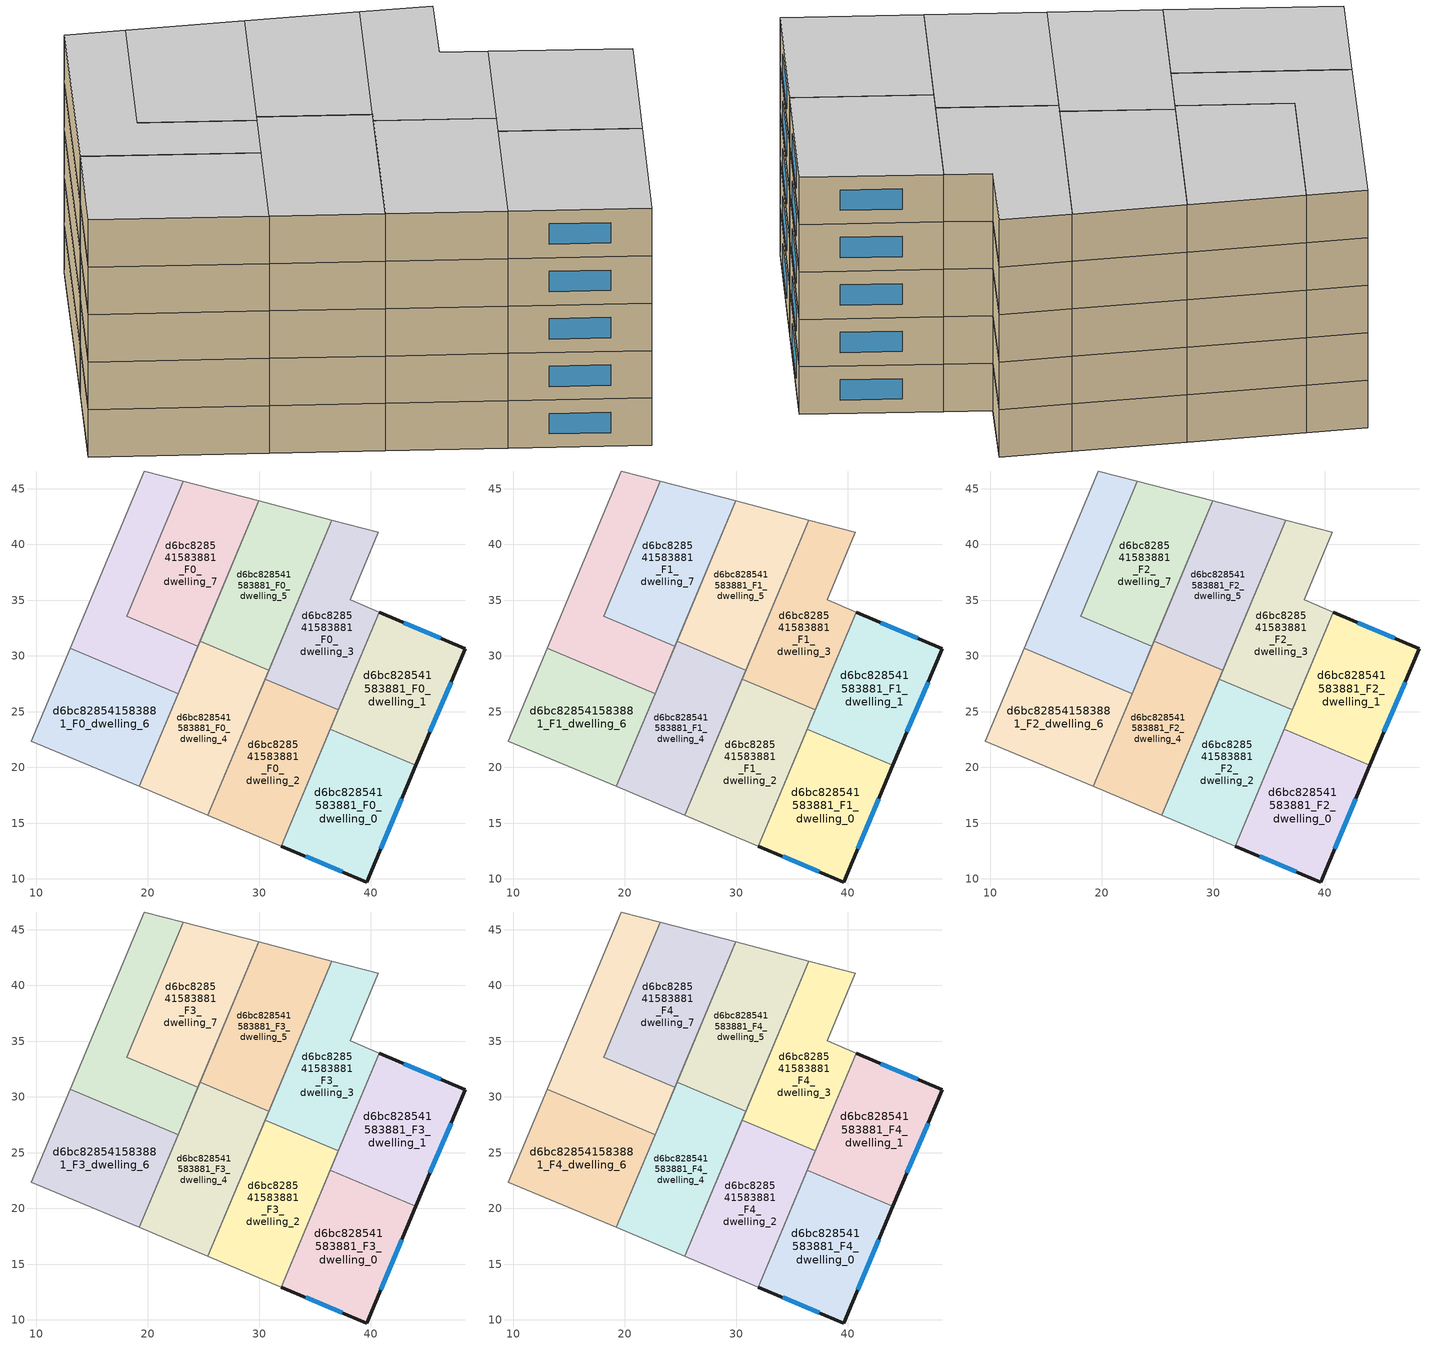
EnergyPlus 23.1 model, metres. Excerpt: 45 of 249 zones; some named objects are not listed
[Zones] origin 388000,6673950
d6bc828541583881_F0_dwelling_0
 floor ground (EU_floor_Construction): 44.07,20.21 39.64,9.73 31.98,12.94 36.39,23.43 z0
 wall outside (EU_wall_Construction): 31.98,12.94 39.64,9.73 44.07,20.21 z0:3
 wall adiabatic (EU_wall_Construction): 36.39,23.43 31.98,12.94 z0:3
 wall to d6bc828541583881_F0_dwelling_1 (EU_wall_Construction): 44.07,20.21 36.39,23.43 z0:3
 window (EU_Window_Construction): 40.9,12.72 42.8,17.21 / 34.17,12.03 37.45,10.65 z0.86:2.14
d6bc828541583881_F0_dwelling_1
 floor ground (EU_floor_Construction): 48.48,30.64 44.07,20.21 36.39,23.43 40.8,33.91 z0
 wall outside (EU_wall_Construction): 44.07,20.21 48.48,30.64 40.8,33.91 z0:3
 wall adiabatic (EU_wall_Construction): 40.8,33.91 36.39,23.43 z0:3
 window (EU_Window_Construction): 45.33,23.19 47.22,27.66 / 46.28,31.58 42.99,32.98 z0.86:2.14
d6bc828541583881_F0_dwelling_2
 floor ground (EU_floor_Construction): 37.12,25.16 31.98,12.94 25.41,15.71 30.54,27.93 z0
 wall adiabatic (EU_wall_Construction): 30.54,27.93 25.41,15.71 31.98,12.94 37.12,25.16 z0:3
 wall to d6bc828541583881_F0_dwelling_3 (EU_wall_Construction): 37.12,25.16 30.54,27.93 z0:3
d6bc828541583881_F0_dwelling_3
 floor ground (EU_floor_Construction): 40.7,41.1 38.17,35.03 40.8,33.91 37.12,25.16 30.54,27.93 36.54,42.19 z0
 wall adiabatic (EU_wall_Construction): 37.12,25.16 40.8,33.91 38.17,35.03 40.7,41.1 36.54,42.19 30.54,27.93 z0:3
d6bc828541583881_F0_dwelling_4
 floor ground (EU_floor_Construction): 30.88,28.73 25.41,15.71 19.23,18.3 24.71,31.32 z0
 wall adiabatic (EU_wall_Construction): 24.71,31.32 19.23,18.3 25.41,15.71 30.88,28.73 24.71,31.32 z0:3
d6bc828541583881_F0_dwelling_5
 floor ground (EU_floor_Construction): 36.54,42.19 30.88,28.73 24.71,31.32 29.99,43.9 z0
 wall adiabatic (EU_wall_Construction): 29.99,43.9 24.71,31.32 30.88,28.73 36.54,42.19 29.99,43.9 z0:3
d6bc828541583881_F0_dwelling_6
 floor ground (EU_floor_Construction): 22.73,26.62 19.23,18.3 9.58,22.36 13.06,30.69 z0
 wall adiabatic (EU_wall_Construction): 13.06,30.69 9.58,22.36 19.23,18.3 22.73,26.62 z0:3
 wall to d6bc828541583881_F0_dwelling_8 (EU_wall_Construction): 22.73,26.62 13.06,30.69 z0:3
d6bc828541583881_F0_dwelling_7
 floor ground (EU_floor_Construction): 29.99,43.9 24.52,30.87 18.12,33.56 23.21,45.67 z0
 wall to d6bc828541583881_F0_dwelling_8 (EU_wall_Construction): 23.21,45.67 18.12,33.56 24.52,30.87 z0:3
 wall adiabatic (EU_wall_Construction): 24.52,30.87 29.99,43.9 23.21,45.67 z0:3
d6bc828541583881_F0_dwelling_8
 floor ground (EU_floor_Construction): 23.21,45.67 18.12,33.56 24.52,30.87 22.73,26.62 13.06,30.69 19.69,46.59 z0
 wall adiabatic (EU_wall_Construction): 22.73,26.62 24.52,30.87 / 23.21,45.67 19.69,46.59 13.06,30.69 z0:3
d6bc828541583881_F1_dwelling_0
 floor to d6bc828541583881_F0_dwelling_0 (EU_floor_Construction): 44.07,20.21 39.64,9.73 31.98,12.94 36.39,23.43 z3
 wall outside (EU_wall_Construction): 31.98,12.94 39.64,9.73 44.07,20.21 z3:6
 wall adiabatic (EU_wall_Construction): 36.39,23.43 31.98,12.94 z3:6
 wall to d6bc828541583881_F1_dwelling_1 (EU_wall_Construction): 44.07,20.21 36.39,23.43 z3:6
 window (EU_Window_Construction): 40.9,12.72 42.8,17.21 / 34.17,12.03 37.45,10.65 z3.86:5.14
d6bc828541583881_F1_dwelling_1
 floor to d6bc828541583881_F0_dwelling_1 (EU_floor_Construction): 48.48,30.64 44.07,20.21 36.39,23.43 40.8,33.91 z3
 wall outside (EU_wall_Construction): 44.07,20.21 48.48,30.64 40.8,33.91 z3:6
 wall adiabatic (EU_wall_Construction): 40.8,33.91 36.39,23.43 z3:6
 window (EU_Window_Construction): 45.33,23.19 47.22,27.66 / 46.28,31.58 42.99,32.98 z3.86:5.14
d6bc828541583881_F1_dwelling_2
 floor to d6bc828541583881_F0_dwelling_2 (EU_floor_Construction): 37.12,25.16 31.98,12.94 25.41,15.71 30.54,27.93 z3
 wall adiabatic (EU_wall_Construction): 30.54,27.93 25.41,15.71 31.98,12.94 37.12,25.16 z3:6
 wall to d6bc828541583881_F1_dwelling_3 (EU_wall_Construction): 37.12,25.16 30.54,27.93 z3:6
d6bc828541583881_F1_dwelling_3
 floor to d6bc828541583881_F0_dwelling_3 (EU_floor_Construction): 40.7,41.1 38.17,35.03 40.8,33.91 37.12,25.16 30.54,27.93 36.54,42.19 z3
 wall adiabatic (EU_wall_Construction): 37.12,25.16 40.8,33.91 38.17,35.03 40.7,41.1 36.54,42.19 30.54,27.93 z3:6
d6bc828541583881_F1_dwelling_4
 floor to d6bc828541583881_F0_dwelling_4 (EU_floor_Construction): 30.88,28.73 25.41,15.71 19.23,18.3 24.71,31.32 z3
 wall adiabatic (EU_wall_Construction): 24.71,31.32 19.23,18.3 25.41,15.71 30.88,28.73 24.71,31.32 z3:6
d6bc828541583881_F1_dwelling_5
 floor to d6bc828541583881_F0_dwelling_5 (EU_floor_Construction): 36.54,42.19 30.88,28.73 24.71,31.32 29.99,43.9 z3
 wall adiabatic (EU_wall_Construction): 29.99,43.9 24.71,31.32 30.88,28.73 36.54,42.19 29.99,43.9 z3:6
d6bc828541583881_F1_dwelling_6
 floor to d6bc828541583881_F0_dwelling_6 (EU_floor_Construction): 22.73,26.62 19.23,18.3 9.58,22.36 13.06,30.69 z3
 wall adiabatic (EU_wall_Construction): 13.06,30.69 9.58,22.36 19.23,18.3 22.73,26.62 z3:6
 wall to d6bc828541583881_F1_dwelling_8 (EU_wall_Construction): 22.73,26.62 13.06,30.69 z3:6
d6bc828541583881_F1_dwelling_7
 floor to d6bc828541583881_F0_dwelling_7 (EU_floor_Construction): 29.99,43.9 24.52,30.87 18.12,33.56 23.21,45.67 z3
 wall to d6bc828541583881_F1_dwelling_8 (EU_wall_Construction): 23.21,45.67 18.12,33.56 24.52,30.87 z3:6
 wall adiabatic (EU_wall_Construction): 24.52,30.87 29.99,43.9 23.21,45.67 z3:6
d6bc828541583881_F1_dwelling_8
 floor to d6bc828541583881_F0_dwelling_8 (EU_floor_Construction): 23.21,45.67 18.12,33.56 24.52,30.87 22.73,26.62 13.06,30.69 19.69,46.59 z3
 wall adiabatic (EU_wall_Construction): 22.73,26.62 24.52,30.87 / 23.21,45.67 19.69,46.59 13.06,30.69 z3:6
d6bc828541583881_F2_dwelling_0
 floor to d6bc828541583881_F1_dwelling_0 (EU_floor_Construction): 44.07,20.21 39.64,9.73 31.98,12.94 36.39,23.43 z6
 wall outside (EU_wall_Construction): 31.98,12.94 39.64,9.73 44.07,20.21 z6:9
 wall adiabatic (EU_wall_Construction): 36.39,23.43 31.98,12.94 z6:9
 wall to d6bc828541583881_F2_dwelling_1 (EU_wall_Construction): 44.07,20.21 36.39,23.43 z6:9
 window (EU_Window_Construction): 40.9,12.72 42.8,17.21 / 34.17,12.03 37.45,10.65 z6.86:8.14
d6bc828541583881_F2_dwelling_1
 floor to d6bc828541583881_F1_dwelling_1 (EU_floor_Construction): 48.48,30.64 44.07,20.21 36.39,23.43 40.8,33.91 z6
 wall outside (EU_wall_Construction): 44.07,20.21 48.48,30.64 40.8,33.91 z6:9
 wall adiabatic (EU_wall_Construction): 40.8,33.91 36.39,23.43 z6:9
 window (EU_Window_Construction): 45.33,23.19 47.22,27.66 / 46.28,31.58 42.99,32.98 z6.86:8.14
d6bc828541583881_F2_dwelling_2
 floor to d6bc828541583881_F1_dwelling_2 (EU_floor_Construction): 37.12,25.16 31.98,12.94 25.41,15.71 30.54,27.93 z6
 wall adiabatic (EU_wall_Construction): 30.54,27.93 25.41,15.71 31.98,12.94 37.12,25.16 z6:9
 wall to d6bc828541583881_F2_dwelling_3 (EU_wall_Construction): 37.12,25.16 30.54,27.93 z6:9
d6bc828541583881_F2_dwelling_3
 floor to d6bc828541583881_F1_dwelling_3 (EU_floor_Construction): 40.7,41.1 38.17,35.03 40.8,33.91 37.12,25.16 30.54,27.93 36.54,42.19 z6
 wall adiabatic (EU_wall_Construction): 37.12,25.16 40.8,33.91 38.17,35.03 40.7,41.1 36.54,42.19 30.54,27.93 z6:9
d6bc828541583881_F2_dwelling_4
 floor to d6bc828541583881_F1_dwelling_4 (EU_floor_Construction): 30.88,28.73 25.41,15.71 19.23,18.3 24.71,31.32 z6
 wall adiabatic (EU_wall_Construction): 24.71,31.32 19.23,18.3 25.41,15.71 30.88,28.73 24.71,31.32 z6:9
d6bc828541583881_F2_dwelling_5
 floor to d6bc828541583881_F1_dwelling_5 (EU_floor_Construction): 36.54,42.19 30.88,28.73 24.71,31.32 29.99,43.9 z6
 wall adiabatic (EU_wall_Construction): 29.99,43.9 24.71,31.32 30.88,28.73 36.54,42.19 29.99,43.9 z6:9
d6bc828541583881_F2_dwelling_6
 floor to d6bc828541583881_F1_dwelling_6 (EU_floor_Construction): 22.73,26.62 19.23,18.3 9.58,22.36 13.06,30.69 z6
 wall adiabatic (EU_wall_Construction): 13.06,30.69 9.58,22.36 19.23,18.3 22.73,26.62 z6:9
 wall to d6bc828541583881_F2_dwelling_8 (EU_wall_Construction): 22.73,26.62 13.06,30.69 z6:9
d6bc828541583881_F2_dwelling_7
 floor to d6bc828541583881_F1_dwelling_7 (EU_floor_Construction): 29.99,43.9 24.52,30.87 18.12,33.56 23.21,45.67 z6
 wall to d6bc828541583881_F2_dwelling_8 (EU_wall_Construction): 23.21,45.67 18.12,33.56 24.52,30.87 z6:9
 wall adiabatic (EU_wall_Construction): 24.52,30.87 29.99,43.9 23.21,45.67 z6:9
d6bc828541583881_F2_dwelling_8
 floor to d6bc828541583881_F1_dwelling_8 (EU_floor_Construction): 23.21,45.67 18.12,33.56 24.52,30.87 22.73,26.62 13.06,30.69 19.69,46.59 z6
 wall adiabatic (EU_wall_Construction): 22.73,26.62 24.52,30.87 / 23.21,45.67 19.69,46.59 13.06,30.69 z6:9
d6bc828541583881_F3_dwelling_0
 floor to d6bc828541583881_F2_dwelling_0 (EU_floor_Construction): 44.07,20.21 39.64,9.73 31.98,12.94 36.39,23.43 z9
 wall outside (EU_wall_Construction): 31.98,12.94 39.64,9.73 44.07,20.21 z9:12
 wall adiabatic (EU_wall_Construction): 36.39,23.43 31.98,12.94 z9:12
 wall to d6bc828541583881_F3_dwelling_1 (EU_wall_Construction): 44.07,20.21 36.39,23.43 z9:12
 window (EU_Window_Construction): 40.9,12.72 42.8,17.21 / 34.17,12.03 37.45,10.65 z9.86:11.14
d6bc828541583881_F3_dwelling_1
 floor to d6bc828541583881_F2_dwelling_1 (EU_floor_Construction): 48.48,30.64 44.07,20.21 36.39,23.43 40.8,33.91 z9
 wall outside (EU_wall_Construction): 44.07,20.21 48.48,30.64 40.8,33.91 z9:12
 wall adiabatic (EU_wall_Construction): 40.8,33.91 36.39,23.43 z9:12
 window (EU_Window_Construction): 45.33,23.19 47.22,27.66 / 46.28,31.58 42.99,32.98 z9.86:11.14
d6bc828541583881_F3_dwelling_2
 floor to d6bc828541583881_F2_dwelling_2 (EU_floor_Construction): 37.12,25.16 31.98,12.94 25.41,15.71 30.54,27.93 z9
 wall adiabatic (EU_wall_Construction): 30.54,27.93 25.41,15.71 31.98,12.94 37.12,25.16 z9:12
 wall to d6bc828541583881_F3_dwelling_3 (EU_wall_Construction): 37.12,25.16 30.54,27.93 z9:12
d6bc828541583881_F3_dwelling_3
 floor to d6bc828541583881_F2_dwelling_3 (EU_floor_Construction): 40.7,41.1 38.17,35.03 40.8,33.91 37.12,25.16 30.54,27.93 36.54,42.19 z9
 wall adiabatic (EU_wall_Construction): 37.12,25.16 40.8,33.91 38.17,35.03 40.7,41.1 36.54,42.19 30.54,27.93 z9:12
d6bc828541583881_F3_dwelling_4
 floor to d6bc828541583881_F2_dwelling_4 (EU_floor_Construction): 30.88,28.73 25.41,15.71 19.23,18.3 24.71,31.32 z9
 wall adiabatic (EU_wall_Construction): 24.71,31.32 19.23,18.3 25.41,15.71 30.88,28.73 24.71,31.32 z9:12
d6bc828541583881_F3_dwelling_5
 floor to d6bc828541583881_F2_dwelling_5 (EU_floor_Construction): 36.54,42.19 30.88,28.73 24.71,31.32 29.99,43.9 z9
 wall adiabatic (EU_wall_Construction): 29.99,43.9 24.71,31.32 30.88,28.73 36.54,42.19 29.99,43.9 z9:12
d6bc828541583881_F3_dwelling_6
 floor to d6bc828541583881_F2_dwelling_6 (EU_floor_Construction): 22.73,26.62 19.23,18.3 9.58,22.36 13.06,30.69 z9
 wall adiabatic (EU_wall_Construction): 13.06,30.69 9.58,22.36 19.23,18.3 22.73,26.62 z9:12
 wall to d6bc828541583881_F3_dwelling_8 (EU_wall_Construction): 22.73,26.62 13.06,30.69 z9:12
d6bc828541583881_F3_dwelling_7
 floor to d6bc828541583881_F2_dwelling_7 (EU_floor_Construction): 29.99,43.9 24.52,30.87 18.12,33.56 23.21,45.67 z9
 wall to d6bc828541583881_F3_dwelling_8 (EU_wall_Construction): 23.21,45.67 18.12,33.56 24.52,30.87 z9:12
 wall adiabatic (EU_wall_Construction): 24.52,30.87 29.99,43.9 23.21,45.67 z9:12
d6bc828541583881_F3_dwelling_8
 floor to d6bc828541583881_F2_dwelling_8 (EU_floor_Construction): 23.21,45.67 18.12,33.56 24.52,30.87 22.73,26.62 13.06,30.69 19.69,46.59 z9
 wall adiabatic (EU_wall_Construction): 22.73,26.62 24.52,30.87 / 23.21,45.67 19.69,46.59 13.06,30.69 z9:12
d6bc828541583881_F4_dwelling_0
 floor to d6bc828541583881_F3_dwelling_0 (EU_floor_Construction): 44.07,20.21 39.64,9.73 31.98,12.94 36.39,23.43 z12
 wall outside (EU_wall_Construction): 31.98,12.94 39.64,9.73 44.07,20.21 z12:15
 wall adiabatic (EU_wall_Construction): 36.39,23.43 31.98,12.94 z12:15
 wall to d6bc828541583881_F4_dwelling_1 (EU_wall_Construction): 44.07,20.21 36.39,23.43 z12:15
 window (EU_Window_Construction): 40.9,12.72 42.8,17.21 / 34.17,12.03 37.45,10.65 z12.86:14.14
 ceiling to d6bc828541583881_F5_dwelling_0 (EU_floor_Construction): 39.64,9.73 44.07,20.21 36.39,23.43 31.98,12.94 z15
d6bc828541583881_F4_dwelling_1
 floor to d6bc828541583881_F3_dwelling_1 (EU_floor_Construction): 48.48,30.64 44.07,20.21 36.39,23.43 40.8,33.91 z12
 wall outside (EU_wall_Construction): 44.07,20.21 48.48,30.64 40.8,33.91 z12:15
 wall adiabatic (EU_wall_Construction): 40.8,33.91 36.39,23.43 z12:15
 window (EU_Window_Construction): 45.33,23.19 47.22,27.66 / 46.28,31.58 42.99,32.98 z12.86:14.14
 ceiling to d6bc828541583881_F5_dwelling_1 (EU_floor_Construction): 44.07,20.21 48.48,30.64 40.8,33.91 36.39,23.43 z15
d6bc828541583881_F4_dwelling_2
 floor to d6bc828541583881_F3_dwelling_2 (EU_floor_Construction): 37.12,25.16 31.98,12.94 25.41,15.71 30.54,27.93 z12
 wall adiabatic (EU_wall_Construction): 30.54,27.93 25.41,15.71 31.98,12.94 37.12,25.16 z12:15
 wall to d6bc828541583881_F4_dwelling_3 (EU_wall_Construction): 37.12,25.16 30.54,27.93 z12:15
 ceiling to d6bc828541583881_F5_dwelling_2 (EU_floor_Construction): 31.98,12.94 37.12,25.16 30.54,27.93 25.41,15.71 z15
d6bc828541583881_F4_dwelling_3
 floor to d6bc828541583881_F3_dwelling_3 (EU_floor_Construction): 40.7,41.1 38.17,35.03 40.8,33.91 37.12,25.16 30.54,27.93 36.54,42.19 z12
 wall adiabatic (EU_wall_Construction): 37.12,25.16 40.8,33.91 38.17,35.03 40.7,41.1 36.54,42.19 30.54,27.93 z12:15
 ceiling to d6bc828541583881_F5_dwelling_3 (EU_floor_Construction): 37.12,25.16 40.8,33.91 38.17,35.03 40.7,41.1 36.54,42.19 30.54,27.93 z15
d6bc828541583881_F4_dwelling_4
 floor to d6bc828541583881_F3_dwelling_4 (EU_floor_Construction): 30.88,28.73 25.41,15.71 19.23,18.3 24.71,31.32 z12
 wall adiabatic (EU_wall_Construction): 24.71,31.32 19.23,18.3 25.41,15.71 30.88,28.73 24.71,31.32 z12:15
 ceiling to d6bc828541583881_F5_dwelling_4 (EU_floor_Construction): 25.41,15.71 30.88,28.73 24.71,31.32 19.23,18.3 z15
d6bc828541583881_F4_dwelling_5
 floor to d6bc828541583881_F3_dwelling_5 (EU_floor_Construction): 36.54,42.19 30.88,28.73 24.71,31.32 29.99,43.9 z12
 wall adiabatic (EU_wall_Construction): 29.99,43.9 24.71,31.32 30.88,28.73 36.54,42.19 29.99,43.9 z12:15
 ceiling to d6bc828541583881_F5_dwelling_5 (EU_floor_Construction): 30.88,28.73 36.54,42.19 29.99,43.9 24.71,31.32 z15
d6bc828541583881_F4_dwelling_6
 floor to d6bc828541583881_F3_dwelling_6 (EU_floor_Construction): 22.73,26.62 19.23,18.3 9.58,22.36 13.06,30.69 z12
 wall adiabatic (EU_wall_Construction): 13.06,30.69 9.58,22.36 19.23,18.3 22.73,26.62 z12:15
 wall to d6bc828541583881_F4_dwelling_8 (EU_wall_Construction): 22.73,26.62 13.06,30.69 z12:15
 ceiling to d6bc828541583881_F5_dwelling_6 (EU_floor_Construction): 19.23,18.3 22.73,26.62 13.06,30.69 9.58,22.36 z15
d6bc828541583881_F4_dwelling_7
 floor to d6bc828541583881_F3_dwelling_7 (EU_floor_Construction): 29.99,43.9 24.52,30.87 18.12,33.56 23.21,45.67 z12
 wall to d6bc828541583881_F4_dwelling_8 (EU_wall_Construction): 23.21,45.67 18.12,33.56 24.52,30.87 z12:15
 wall adiabatic (EU_wall_Construction): 24.52,30.87 29.99,43.9 23.21,45.67 z12:15
 ceiling to d6bc828541583881_F5_dwelling_7 (EU_floor_Construction): 24.52,30.87 29.99,43.9 23.21,45.67 18.12,33.56 z15
d6bc828541583881_F4_dwelling_8
 floor to d6bc828541583881_F3_dwelling_8 (EU_floor_Construction): 23.21,45.67 18.12,33.56 24.52,30.87 22.73,26.62 13.06,30.69 19.69,46.59 z12
 wall adiabatic (EU_wall_Construction): 22.73,26.62 24.52,30.87 / 23.21,45.67 19.69,46.59 13.06,30.69 z12:15
 ceiling to d6bc828541583881_F5_dwelling_8 (EU_floor_Construction): 22.73,26.62 24.52,30.87 18.12,33.56 23.21,45.67 19.69,46.59 13.06,30.69 z15
[Building]
EU S2 Campaign: North Axis=0; Terrain=City; Solar Distribution=FullExterior
[Site:Location]
Helsinki-Vantaa.AP: Latitude=60.317; Longitude=24.963; Time Zone=2; Elevation=54.6
[SizingPeriod:WeatherFileDays]
AnnualSizingPeriod: Begin Month=1; Begin Day of Month=1; End Month=12; End Day of Month=31; Day of Week for Start Day=Monday; Use Weather File Daylight Saving Period=No; Use Weather File Rain and Snow Indicators=No
[MATERIAL]
EU_InternalMass_Material: Roughness=MediumRough; Thickness=0.1; Conductivity=1; Density=1800; Specific Heat=900; Thermal Absorptance=0.9; Solar Absorptance=0.7; Visible Absorptance=0.7
[MATERIAL:NOMASS] Roughness=MediumRough; Thermal Absorptance=0.9; Solar Absorptance=0.7; Visible Absorptance=0.7
Name | Thermal Resistance
EU_wall_NoMass | 5.91765
EU_floor_NoMass | 6.2875
[WINDOWMATERIAL:SIMPLEGLAZINGSYSTEM]
EU_Window_SimpleGlazing: UFactor=0.994035; Solar Heat Gain Coefficient=0.7; Visible Transmittance=0.7
[CONSTRUCTION]
EU_wall_Construction: EU_wall_NoMass
EU_floor_Construction: EU_floor_NoMass
EU_Window_Construction: EU_Window_SimpleGlazing
EU_InternalMass_Construction: EU_InternalMass_Material
[ZONE] Type=1; Multiplier=1; Ceiling Height=autocalculate; Floor Area=autocalculate; Part of Total Floor Area=Yes
Name | Volume
d6bc828541583881_F0_dwelling_0; d6bc828541583881_F1_dwelling_0; d6bc828541583881_F2_dwelling_0; d6bc828541583881_F3_dwelling_0; d6bc828541583881_F4_dwelling_0 | 283.761
d6bc828541583881_F0_dwelling_1; d6bc828541583881_F1_dwelling_1; d6bc828541583881_F2_dwelling_1; d6bc828541583881_F3_dwelling_1; d6bc828541583881_F4_dwelling_1 | 283.758
d6bc828541583881_F0_dwelling_2; d6bc828541583881_F1_dwelling_2; d6bc828541583881_F2_dwelling_2; d6bc828541583881_F3_dwelling_2; d6bc828541583881_F4_dwelling_2 | 283.704
d6bc828541583881_F0_dwelling_3; d6bc828541583881_F1_dwelling_3; d6bc828541583881_F2_dwelling_3; d6bc828541583881_F3_dwelling_3; d6bc828541583881_F4_dwelling_3 | 283.729
d6bc828541583881_F0_dwelling_4; d6bc828541583881_F1_dwelling_4; d6bc828541583881_F2_dwelling_4; d6bc828541583881_F3_dwelling_4; d6bc828541583881_F4_dwelling_4 | 283.755
d6bc828541583881_F0_dwelling_5; d6bc828541583881_F1_dwelling_5; d6bc828541583881_F2_dwelling_5; d6bc828541583881_F3_dwelling_5; d6bc828541583881_F4_dwelling_5 | 283.73
d6bc828541583881_F0_dwelling_6; d6bc828541583881_F1_dwelling_6; d6bc828541583881_F2_dwelling_6; d6bc828541583881_F3_dwelling_6; d6bc828541583881_F4_dwelling_6 | 283.756
d6bc828541583881_F0_dwelling_7; d6bc828541583881_F1_dwelling_7; d6bc828541583881_F2_dwelling_7; d6bc828541583881_F3_dwelling_7; d6bc828541583881_F4_dwelling_7 | 283.723
d6bc828541583881_F0_dwelling_8; d6bc828541583881_F1_dwelling_8; d6bc828541583881_F2_dwelling_8; d6bc828541583881_F3_dwelling_8; d6bc828541583881_F4_dwelling_8 | 283.734
[INTERNALMASS] Construction=EU_InternalMass_Construction
Name | Zone or ZoneList | Surface Area
d6bc828541583881_F0_dwelling_0_EU_InternalMass | d6bc828541583881_F0_dwelling_0 | 94.587
d6bc828541583881_F0_dwelling_1_EU_InternalMass | d6bc828541583881_F0_dwelling_1 | 94.5859
d6bc828541583881_F0_dwelling_2_EU_InternalMass | d6bc828541583881_F0_dwelling_2 | 94.5675
d6bc828541583881_F0_dwelling_3_EU_InternalMass | d6bc828541583881_F0_dwelling_3 | 94.5756
d6bc828541583881_F0_dwelling_4_EU_InternalMass | d6bc828541583881_F0_dwelling_4 | 94.5871
d6bc828541583881_F0_dwelling_5_EU_InternalMass | d6bc828541583881_F0_dwelling_5 | 94.576
d6bc828541583881_F0_dwelling_6_EU_InternalMass | d6bc828541583881_F0_dwelling_6 | 94.5821
d6bc828541583881_F0_dwelling_7_EU_InternalMass | d6bc828541583881_F0_dwelling_7 | 94.5743
d6bc828541583881_F0_dwelling_8_EU_InternalMass | d6bc828541583881_F0_dwelling_8 | 94.5779
d6bc828541583881_F1_dwelling_0_EU_InternalMass | d6bc828541583881_F1_dwelling_0 | 94.587
d6bc828541583881_F1_dwelling_1_EU_InternalMass | d6bc828541583881_F1_dwelling_1 | 94.5859
d6bc828541583881_F1_dwelling_2_EU_InternalMass | d6bc828541583881_F1_dwelling_2 | 94.5675
d6bc828541583881_F1_dwelling_3_EU_InternalMass | d6bc828541583881_F1_dwelling_3 | 94.5756
d6bc828541583881_F1_dwelling_4_EU_InternalMass | d6bc828541583881_F1_dwelling_4 | 94.5871
d6bc828541583881_F1_dwelling_5_EU_InternalMass | d6bc828541583881_F1_dwelling_5 | 94.576
d6bc828541583881_F1_dwelling_6_EU_InternalMass | d6bc828541583881_F1_dwelling_6 | 94.5821
d6bc828541583881_F1_dwelling_7_EU_InternalMass | d6bc828541583881_F1_dwelling_7 | 94.5743
d6bc828541583881_F1_dwelling_8_EU_InternalMass | d6bc828541583881_F1_dwelling_8 | 94.5779
d6bc828541583881_F2_dwelling_0_EU_InternalMass | d6bc828541583881_F2_dwelling_0 | 94.587
d6bc828541583881_F2_dwelling_1_EU_InternalMass | d6bc828541583881_F2_dwelling_1 | 94.5859
d6bc828541583881_F2_dwelling_2_EU_InternalMass | d6bc828541583881_F2_dwelling_2 | 94.5675
d6bc828541583881_F2_dwelling_3_EU_InternalMass | d6bc828541583881_F2_dwelling_3 | 94.5756
d6bc828541583881_F2_dwelling_4_EU_InternalMass | d6bc828541583881_F2_dwelling_4 | 94.5871
d6bc828541583881_F2_dwelling_5_EU_InternalMass | d6bc828541583881_F2_dwelling_5 | 94.576
d6bc828541583881_F2_dwelling_6_EU_InternalMass | d6bc828541583881_F2_dwelling_6 | 94.5821
d6bc828541583881_F2_dwelling_7_EU_InternalMass | d6bc828541583881_F2_dwelling_7 | 94.5743
d6bc828541583881_F2_dwelling_8_EU_InternalMass | d6bc828541583881_F2_dwelling_8 | 94.5779
d6bc828541583881_F3_dwelling_0_EU_InternalMass | d6bc828541583881_F3_dwelling_0 | 94.587
d6bc828541583881_F3_dwelling_1_EU_InternalMass | d6bc828541583881_F3_dwelling_1 | 94.5859
d6bc828541583881_F3_dwelling_2_EU_InternalMass | d6bc828541583881_F3_dwelling_2 | 94.5675
d6bc828541583881_F3_dwelling_3_EU_InternalMass | d6bc828541583881_F3_dwelling_3 | 94.5756
d6bc828541583881_F3_dwelling_4_EU_InternalMass | d6bc828541583881_F3_dwelling_4 | 94.5871
d6bc828541583881_F3_dwelling_5_EU_InternalMass | d6bc828541583881_F3_dwelling_5 | 94.576
d6bc828541583881_F3_dwelling_6_EU_InternalMass | d6bc828541583881_F3_dwelling_6 | 94.5821
d6bc828541583881_F3_dwelling_7_EU_InternalMass | d6bc828541583881_F3_dwelling_7 | 94.5743
d6bc828541583881_F3_dwelling_8_EU_InternalMass | d6bc828541583881_F3_dwelling_8 | 94.5779
d6bc828541583881_F4_dwelling_0_EU_InternalMass | d6bc828541583881_F4_dwelling_0 | 94.587
d6bc828541583881_F4_dwelling_1_EU_InternalMass | d6bc828541583881_F4_dwelling_1 | 94.5859
d6bc828541583881_F4_dwelling_2_EU_InternalMass | d6bc828541583881_F4_dwelling_2 | 94.5675
d6bc828541583881_F4_dwelling_3_EU_InternalMass | d6bc828541583881_F4_dwelling_3 | 94.5756
d6bc828541583881_F4_dwelling_4_EU_InternalMass | d6bc828541583881_F4_dwelling_4 | 94.5871
d6bc828541583881_F4_dwelling_5_EU_InternalMass | d6bc828541583881_F4_dwelling_5 | 94.576
d6bc828541583881_F4_dwelling_6_EU_InternalMass | d6bc828541583881_F4_dwelling_6 | 94.5821
d6bc828541583881_F4_dwelling_7_EU_InternalMass | d6bc828541583881_F4_dwelling_7 | 94.5743
d6bc828541583881_F4_dwelling_8_EU_InternalMass | d6bc828541583881_F4_dwelling_8 | 94.5779
[OTHEREQUIPMENT] Fuel Type=Electricity; Design Level Calculation Method=Watts/Area; Power per Zone Floor Area=1; Fraction Latent=0; Fraction Radiant=0; Fraction Lost=0; Carbon Dioxide Generation Rate=0; EndUse Subcategory=EU_Step8_InternalGains
Name | Zone or ZoneList or Space or SpaceList | Schedule
EU_Step8_InternalGain_d6bc828541583881_F0_dwelling_0_f000 | d6bc828541583881_F0_dwelling_0 | EU_Step8_GainSchedule_d6bc828541583881_F0_dwelling_0_f000
EU_Step8_InternalGain_d6bc828541583881_F0_dwelling_1_f000 | d6bc828541583881_F0_dwelling_1 | EU_Step8_GainSchedule_d6bc828541583881_F0_dwelling_1_f000
EU_Step8_InternalGain_d6bc828541583881_F0_dwelling_2_f000 | d6bc828541583881_F0_dwelling_2 | EU_Step8_GainSchedule_d6bc828541583881_F0_dwelling_2_f000
EU_Step8_InternalGain_d6bc828541583881_F0_dwelling_3_f000 | d6bc828541583881_F0_dwelling_3 | EU_Step8_GainSchedule_d6bc828541583881_F0_dwelling_3_f000
EU_Step8_InternalGain_d6bc828541583881_F0_dwelling_4_f000 | d6bc828541583881_F0_dwelling_4 | EU_Step8_GainSchedule_d6bc828541583881_F0_dwelling_4_f000
EU_Step8_InternalGain_d6bc828541583881_F0_dwelling_5_f000 | d6bc828541583881_F0_dwelling_5 | EU_Step8_GainSchedule_d6bc828541583881_F0_dwelling_5_f000
EU_Step8_InternalGain_d6bc828541583881_F0_dwelling_6_f000 | d6bc828541583881_F0_dwelling_6 | EU_Step8_GainSchedule_d6bc828541583881_F0_dwelling_6_f000
EU_Step8_InternalGain_d6bc828541583881_F0_dwelling_7_f000 | d6bc828541583881_F0_dwelling_7 | EU_Step8_GainSchedule_d6bc828541583881_F0_dwelling_7_f000
EU_Step8_InternalGain_d6bc828541583881_F0_dwelling_8_f000 | d6bc828541583881_F0_dwelling_8 | EU_Step8_GainSchedule_d6bc828541583881_F0_dwelling_8_f000
EU_Step8_InternalGain_d6bc828541583881_F1_dwelling_0_f000 | d6bc828541583881_F1_dwelling_0 | EU_Step8_GainSchedule_d6bc828541583881_F1_dwelling_0_f000
EU_Step8_InternalGain_d6bc828541583881_F1_dwelling_1_f000 | d6bc828541583881_F1_dwelling_1 | EU_Step8_GainSchedule_d6bc828541583881_F1_dwelling_1_f000
EU_Step8_InternalGain_d6bc828541583881_F1_dwelling_2_f000 | d6bc828541583881_F1_dwelling_2 | EU_Step8_GainSchedule_d6bc828541583881_F1_dwelling_2_f000
EU_Step8_InternalGain_d6bc828541583881_F1_dwelling_3_f000 | d6bc828541583881_F1_dwelling_3 | EU_Step8_GainSchedule_d6bc828541583881_F1_dwelling_3_f000
EU_Step8_InternalGain_d6bc828541583881_F1_dwelling_4_f000 | d6bc828541583881_F1_dwelling_4 | EU_Step8_GainSchedule_d6bc828541583881_F1_dwelling_4_f000
EU_Step8_InternalGain_d6bc828541583881_F1_dwelling_5_f000 | d6bc828541583881_F1_dwelling_5 | EU_Step8_GainSchedule_d6bc828541583881_F1_dwelling_5_f000
EU_Step8_InternalGain_d6bc828541583881_F1_dwelling_6_f000 | d6bc828541583881_F1_dwelling_6 | EU_Step8_GainSchedule_d6bc828541583881_F1_dwelling_6_f000
EU_Step8_InternalGain_d6bc828541583881_F1_dwelling_7_f000 | d6bc828541583881_F1_dwelling_7 | EU_Step8_GainSchedule_d6bc828541583881_F1_dwelling_7_f000
EU_Step8_InternalGain_d6bc828541583881_F1_dwelling_8_f000 | d6bc828541583881_F1_dwelling_8 | EU_Step8_GainSchedule_d6bc828541583881_F1_dwelling_8_f000
EU_Step8_InternalGain_d6bc828541583881_F2_dwelling_0_f000 | d6bc828541583881_F2_dwelling_0 | EU_Step8_GainSchedule_d6bc828541583881_F2_dwelling_0_f000
EU_Step8_InternalGain_d6bc828541583881_F2_dwelling_1_f000 | d6bc828541583881_F2_dwelling_1 | EU_Step8_GainSchedule_d6bc828541583881_F2_dwelling_1_f000
EU_Step8_InternalGain_d6bc828541583881_F2_dwelling_2_f000 | d6bc828541583881_F2_dwelling_2 | EU_Step8_GainSchedule_d6bc828541583881_F2_dwelling_2_f000
EU_Step8_InternalGain_d6bc828541583881_F2_dwelling_3_f000 | d6bc828541583881_F2_dwelling_3 | EU_Step8_GainSchedule_d6bc828541583881_F2_dwelling_3_f000
EU_Step8_InternalGain_d6bc828541583881_F2_dwelling_4_f000 | d6bc828541583881_F2_dwelling_4 | EU_Step8_GainSchedule_d6bc828541583881_F2_dwelling_4_f000
EU_Step8_InternalGain_d6bc828541583881_F2_dwelling_5_f000 | d6bc828541583881_F2_dwelling_5 | EU_Step8_GainSchedule_d6bc828541583881_F2_dwelling_5_f000
EU_Step8_InternalGain_d6bc828541583881_F2_dwelling_6_f000 | d6bc828541583881_F2_dwelling_6 | EU_Step8_GainSchedule_d6bc828541583881_F2_dwelling_6_f000
EU_Step8_InternalGain_d6bc828541583881_F2_dwelling_7_f000 | d6bc828541583881_F2_dwelling_7 | EU_Step8_GainSchedule_d6bc828541583881_F2_dwelling_7_f000
EU_Step8_InternalGain_d6bc828541583881_F2_dwelling_8_f000 | d6bc828541583881_F2_dwelling_8 | EU_Step8_GainSchedule_d6bc828541583881_F2_dwelling_8_f000
EU_Step8_InternalGain_d6bc828541583881_F3_dwelling_0_f000 | d6bc828541583881_F3_dwelling_0 | EU_Step8_GainSchedule_d6bc828541583881_F3_dwelling_0_f000
EU_Step8_InternalGain_d6bc828541583881_F3_dwelling_1_f000 | d6bc828541583881_F3_dwelling_1 | EU_Step8_GainSchedule_d6bc828541583881_F3_dwelling_1_f000
EU_Step8_InternalGain_d6bc828541583881_F3_dwelling_2_f000 | d6bc828541583881_F3_dwelling_2 | EU_Step8_GainSchedule_d6bc828541583881_F3_dwelling_2_f000
EU_Step8_InternalGain_d6bc828541583881_F3_dwelling_3_f000 | d6bc828541583881_F3_dwelling_3 | EU_Step8_GainSchedule_d6bc828541583881_F3_dwelling_3_f000
EU_Step8_InternalGain_d6bc828541583881_F3_dwelling_4_f000 | d6bc828541583881_F3_dwelling_4 | EU_Step8_GainSchedule_d6bc828541583881_F3_dwelling_4_f000
EU_Step8_InternalGain_d6bc828541583881_F3_dwelling_5_f000 | d6bc828541583881_F3_dwelling_5 | EU_Step8_GainSchedule_d6bc828541583881_F3_dwelling_5_f000
EU_Step8_InternalGain_d6bc828541583881_F3_dwelling_6_f000 | d6bc828541583881_F3_dwelling_6 | EU_Step8_GainSchedule_d6bc828541583881_F3_dwelling_6_f000
EU_Step8_InternalGain_d6bc828541583881_F3_dwelling_7_f000 | d6bc828541583881_F3_dwelling_7 | EU_Step8_GainSchedule_d6bc828541583881_F3_dwelling_7_f000
EU_Step8_InternalGain_d6bc828541583881_F3_dwelling_8_f000 | d6bc828541583881_F3_dwelling_8 | EU_Step8_GainSchedule_d6bc828541583881_F3_dwelling_8_f000
EU_Step8_InternalGain_d6bc828541583881_F4_dwelling_0_f000 | d6bc828541583881_F4_dwelling_0 | EU_Step8_GainSchedule_d6bc828541583881_F4_dwelling_0_f000
EU_Step8_InternalGain_d6bc828541583881_F4_dwelling_1_f000 | d6bc828541583881_F4_dwelling_1 | EU_Step8_GainSchedule_d6bc828541583881_F4_dwelling_1_f000
EU_Step8_InternalGain_d6bc828541583881_F4_dwelling_2_f000 | d6bc828541583881_F4_dwelling_2 | EU_Step8_GainSchedule_d6bc828541583881_F4_dwelling_2_f000
EU_Step8_InternalGain_d6bc828541583881_F4_dwelling_3_f000 | d6bc828541583881_F4_dwelling_3 | EU_Step8_GainSchedule_d6bc828541583881_F4_dwelling_3_f000
EU_Step8_InternalGain_d6bc828541583881_F4_dwelling_4_f000 | d6bc828541583881_F4_dwelling_4 | EU_Step8_GainSchedule_d6bc828541583881_F4_dwelling_4_f000
EU_Step8_InternalGain_d6bc828541583881_F4_dwelling_5_f000 | d6bc828541583881_F4_dwelling_5 | EU_Step8_GainSchedule_d6bc828541583881_F4_dwelling_5_f000
EU_Step8_InternalGain_d6bc828541583881_F4_dwelling_6_f000 | d6bc828541583881_F4_dwelling_6 | EU_Step8_GainSchedule_d6bc828541583881_F4_dwelling_6_f000
EU_Step8_InternalGain_d6bc828541583881_F4_dwelling_7_f000 | d6bc828541583881_F4_dwelling_7 | EU_Step8_GainSchedule_d6bc828541583881_F4_dwelling_7_f000
EU_Step8_InternalGain_d6bc828541583881_F4_dwelling_8_f000 | d6bc828541583881_F4_dwelling_8 | EU_Step8_GainSchedule_d6bc828541583881_F4_dwelling_8_f000
[ZONEVENTILATION:DESIGNFLOWRATE] Schedule=EU_AlwaysOn; Design Flow Rate Calculation Method=AirChanges/Hour; Air Changes per Hour=0.596421; Ventilation Type=Natural; Fan Pressure Rise=0; Fan Total Efficiency=1; Constant Term Coefficient=1; Temperature Term Coefficient=0; Velocity Term Coefficient=0; Velocity Squared Term Coefficient=0; Minimum Indoor Temperature=-100; Maximum Indoor Temperature=100; Delta Temperature=-100; Minimum Outdoor Temperature=-100; Maximum Outdoor Temperature=100; Maximum Wind Speed=40
Name | Zone or ZoneList or Space or SpaceList
EU_ConstantAir_d6bc828541583881_F0_dwelling_0 | d6bc828541583881_F0_dwelling_0
EU_ConstantAir_d6bc828541583881_F0_dwelling_1 | d6bc828541583881_F0_dwelling_1
EU_ConstantAir_d6bc828541583881_F0_dwelling_2 | d6bc828541583881_F0_dwelling_2
EU_ConstantAir_d6bc828541583881_F0_dwelling_3 | d6bc828541583881_F0_dwelling_3
EU_ConstantAir_d6bc828541583881_F0_dwelling_4 | d6bc828541583881_F0_dwelling_4
EU_ConstantAir_d6bc828541583881_F0_dwelling_5 | d6bc828541583881_F0_dwelling_5
EU_ConstantAir_d6bc828541583881_F0_dwelling_6 | d6bc828541583881_F0_dwelling_6
EU_ConstantAir_d6bc828541583881_F0_dwelling_7 | d6bc828541583881_F0_dwelling_7
EU_ConstantAir_d6bc828541583881_F0_dwelling_8 | d6bc828541583881_F0_dwelling_8
EU_ConstantAir_d6bc828541583881_F1_dwelling_0 | d6bc828541583881_F1_dwelling_0
EU_ConstantAir_d6bc828541583881_F1_dwelling_1 | d6bc828541583881_F1_dwelling_1
EU_ConstantAir_d6bc828541583881_F1_dwelling_2 | d6bc828541583881_F1_dwelling_2
EU_ConstantAir_d6bc828541583881_F1_dwelling_3 | d6bc828541583881_F1_dwelling_3
EU_ConstantAir_d6bc828541583881_F1_dwelling_4 | d6bc828541583881_F1_dwelling_4
EU_ConstantAir_d6bc828541583881_F1_dwelling_5 | d6bc828541583881_F1_dwelling_5
EU_ConstantAir_d6bc828541583881_F1_dwelling_6 | d6bc828541583881_F1_dwelling_6
EU_ConstantAir_d6bc828541583881_F1_dwelling_7 | d6bc828541583881_F1_dwelling_7
EU_ConstantAir_d6bc828541583881_F1_dwelling_8 | d6bc828541583881_F1_dwelling_8
EU_ConstantAir_d6bc828541583881_F2_dwelling_0 | d6bc828541583881_F2_dwelling_0
EU_ConstantAir_d6bc828541583881_F2_dwelling_1 | d6bc828541583881_F2_dwelling_1
EU_ConstantAir_d6bc828541583881_F2_dwelling_2 | d6bc828541583881_F2_dwelling_2
EU_ConstantAir_d6bc828541583881_F2_dwelling_3 | d6bc828541583881_F2_dwelling_3
EU_ConstantAir_d6bc828541583881_F2_dwelling_4 | d6bc828541583881_F2_dwelling_4
EU_ConstantAir_d6bc828541583881_F2_dwelling_5 | d6bc828541583881_F2_dwelling_5
EU_ConstantAir_d6bc828541583881_F2_dwelling_6 | d6bc828541583881_F2_dwelling_6
EU_ConstantAir_d6bc828541583881_F2_dwelling_7 | d6bc828541583881_F2_dwelling_7
EU_ConstantAir_d6bc828541583881_F2_dwelling_8 | d6bc828541583881_F2_dwelling_8
EU_ConstantAir_d6bc828541583881_F3_dwelling_0 | d6bc828541583881_F3_dwelling_0
EU_ConstantAir_d6bc828541583881_F3_dwelling_1 | d6bc828541583881_F3_dwelling_1
EU_ConstantAir_d6bc828541583881_F3_dwelling_2 | d6bc828541583881_F3_dwelling_2
EU_ConstantAir_d6bc828541583881_F3_dwelling_3 | d6bc828541583881_F3_dwelling_3
EU_ConstantAir_d6bc828541583881_F3_dwelling_4 | d6bc828541583881_F3_dwelling_4
EU_ConstantAir_d6bc828541583881_F3_dwelling_5 | d6bc828541583881_F3_dwelling_5
EU_ConstantAir_d6bc828541583881_F3_dwelling_6 | d6bc828541583881_F3_dwelling_6
EU_ConstantAir_d6bc828541583881_F3_dwelling_7 | d6bc828541583881_F3_dwelling_7
EU_ConstantAir_d6bc828541583881_F3_dwelling_8 | d6bc828541583881_F3_dwelling_8
EU_ConstantAir_d6bc828541583881_F4_dwelling_0 | d6bc828541583881_F4_dwelling_0
EU_ConstantAir_d6bc828541583881_F4_dwelling_1 | d6bc828541583881_F4_dwelling_1
EU_ConstantAir_d6bc828541583881_F4_dwelling_2 | d6bc828541583881_F4_dwelling_2
EU_ConstantAir_d6bc828541583881_F4_dwelling_3 | d6bc828541583881_F4_dwelling_3
EU_ConstantAir_d6bc828541583881_F4_dwelling_4 | d6bc828541583881_F4_dwelling_4
EU_ConstantAir_d6bc828541583881_F4_dwelling_5 | d6bc828541583881_F4_dwelling_5
EU_ConstantAir_d6bc828541583881_F4_dwelling_6 | d6bc828541583881_F4_dwelling_6
EU_ConstantAir_d6bc828541583881_F4_dwelling_7 | d6bc828541583881_F4_dwelling_7
EU_ConstantAir_d6bc828541583881_F4_dwelling_8 | d6bc828541583881_F4_dwelling_8
[HVACTEMPLATE:THERMOSTAT] Constant Heating Setpoint=20; Constant Cooling Setpoint=50
EU_HeatOnly_d6bc828541583881_F0_dwelling_0; EU_HeatOnly_d6bc828541583881_F0_dwelling_1; EU_HeatOnly_d6bc828541583881_F0_dwelling_2; EU_HeatOnly_d6bc828541583881_F0_dwelling_3; EU_HeatOnly_d6bc828541583881_F0_dwelling_4; EU_HeatOnly_d6bc828541583881_F0_dwelling_5; EU_HeatOnly_d6bc828541583881_F0_dwelling_6; EU_HeatOnly_d6bc828541583881_F0_dwelling_7
[HVACTEMPLATE:ZONE:IDEALLOADSAIRSYSTEM] System Availability Schedule=EU_AlwaysOn; Maximum Heating Supply Air Temperature=50; Minimum Cooling Supply Air Temperature=13; Maximum Heating Supply Air Humidity Ratio=0.0156; Minimum Cooling Supply Air Humidity Ratio=0.0077; Heating Limit=NoLimit; Cooling Limit=NoLimit; Heating Availability Schedule=EU_AlwaysOn; Cooling Availability Schedule=EU_CoolingOff; Dehumidification Control Type=ConstantSensibleHeatRatio; Cooling Sensible Heat Ratio=0.7; Dehumidification Setpoint=60; Humidification Control Type=None; Humidification Setpoint=30; Outdoor Air Method=None; Outdoor Air Flow Rate per Person=0.00944; Outdoor Air Flow Rate per Zone Floor Area=0; Outdoor Air Flow Rate per Zone=0; Demand Controlled Ventilation Type=None; Outdoor Air Economizer Type=NoEconomizer; Heat Recovery Type=None; Sensible Heat Recovery Effectiveness=0.7; Latent Heat Recovery Effectiveness=0.65
Name | Template Thermostat
d6bc828541583881_F0_dwelling_0 | EU_HeatOnly_d6bc828541583881_F0_dwelling_0
d6bc828541583881_F0_dwelling_1 | EU_HeatOnly_d6bc828541583881_F0_dwelling_1
d6bc828541583881_F0_dwelling_2 | EU_HeatOnly_d6bc828541583881_F0_dwelling_2
d6bc828541583881_F0_dwelling_3 | EU_HeatOnly_d6bc828541583881_F0_dwelling_3
d6bc828541583881_F0_dwelling_4 | EU_HeatOnly_d6bc828541583881_F0_dwelling_4
d6bc828541583881_F0_dwelling_5 | EU_HeatOnly_d6bc828541583881_F0_dwelling_5
d6bc828541583881_F0_dwelling_6 | EU_HeatOnly_d6bc828541583881_F0_dwelling_6
d6bc828541583881_F0_dwelling_7 | EU_HeatOnly_d6bc828541583881_F0_dwelling_7
d6bc828541583881_F0_dwelling_8 | EU_HeatOnly_d6bc828541583881_F0_dwelling_8
d6bc828541583881_F1_dwelling_0 | EU_HeatOnly_d6bc828541583881_F1_dwelling_0
d6bc828541583881_F1_dwelling_1 | EU_HeatOnly_d6bc828541583881_F1_dwelling_1
d6bc828541583881_F1_dwelling_2 | EU_HeatOnly_d6bc828541583881_F1_dwelling_2
d6bc828541583881_F1_dwelling_3 | EU_HeatOnly_d6bc828541583881_F1_dwelling_3
d6bc828541583881_F1_dwelling_4 | EU_HeatOnly_d6bc828541583881_F1_dwelling_4
d6bc828541583881_F1_dwelling_5 | EU_HeatOnly_d6bc828541583881_F1_dwelling_5
d6bc828541583881_F1_dwelling_6 | EU_HeatOnly_d6bc828541583881_F1_dwelling_6
d6bc828541583881_F1_dwelling_7 | EU_HeatOnly_d6bc828541583881_F1_dwelling_7
d6bc828541583881_F1_dwelling_8 | EU_HeatOnly_d6bc828541583881_F1_dwelling_8
d6bc828541583881_F2_dwelling_0 | EU_HeatOnly_d6bc828541583881_F2_dwelling_0
d6bc828541583881_F2_dwelling_1 | EU_HeatOnly_d6bc828541583881_F2_dwelling_1
d6bc828541583881_F2_dwelling_2 | EU_HeatOnly_d6bc828541583881_F2_dwelling_2
d6bc828541583881_F2_dwelling_3 | EU_HeatOnly_d6bc828541583881_F2_dwelling_3
d6bc828541583881_F2_dwelling_4 | EU_HeatOnly_d6bc828541583881_F2_dwelling_4
d6bc828541583881_F2_dwelling_5 | EU_HeatOnly_d6bc828541583881_F2_dwelling_5
d6bc828541583881_F2_dwelling_6 | EU_HeatOnly_d6bc828541583881_F2_dwelling_6
d6bc828541583881_F2_dwelling_7 | EU_HeatOnly_d6bc828541583881_F2_dwelling_7
d6bc828541583881_F2_dwelling_8 | EU_HeatOnly_d6bc828541583881_F2_dwelling_8
d6bc828541583881_F3_dwelling_0 | EU_HeatOnly_d6bc828541583881_F3_dwelling_0
d6bc828541583881_F3_dwelling_1 | EU_HeatOnly_d6bc828541583881_F3_dwelling_1
d6bc828541583881_F3_dwelling_2 | EU_HeatOnly_d6bc828541583881_F3_dwelling_2
d6bc828541583881_F3_dwelling_3 | EU_HeatOnly_d6bc828541583881_F3_dwelling_3
d6bc828541583881_F3_dwelling_4 | EU_HeatOnly_d6bc828541583881_F3_dwelling_4
d6bc828541583881_F3_dwelling_5 | EU_HeatOnly_d6bc828541583881_F3_dwelling_5
d6bc828541583881_F3_dwelling_6 | EU_HeatOnly_d6bc828541583881_F3_dwelling_6
d6bc828541583881_F3_dwelling_7 | EU_HeatOnly_d6bc828541583881_F3_dwelling_7
d6bc828541583881_F3_dwelling_8 | EU_HeatOnly_d6bc828541583881_F3_dwelling_8
d6bc828541583881_F4_dwelling_0 | EU_HeatOnly_d6bc828541583881_F4_dwelling_0
d6bc828541583881_F4_dwelling_1 | EU_HeatOnly_d6bc828541583881_F4_dwelling_1
d6bc828541583881_F4_dwelling_2 | EU_HeatOnly_d6bc828541583881_F4_dwelling_2
d6bc828541583881_F4_dwelling_3 | EU_HeatOnly_d6bc828541583881_F4_dwelling_3
d6bc828541583881_F4_dwelling_4 | EU_HeatOnly_d6bc828541583881_F4_dwelling_4
d6bc828541583881_F4_dwelling_5 | EU_HeatOnly_d6bc828541583881_F4_dwelling_5
d6bc828541583881_F4_dwelling_6 | EU_HeatOnly_d6bc828541583881_F4_dwelling_6
d6bc828541583881_F4_dwelling_7 | EU_HeatOnly_d6bc828541583881_F4_dwelling_7
d6bc828541583881_F4_dwelling_8 | EU_HeatOnly_d6bc828541583881_F4_dwelling_8
[SIZING:ZONE] Zone Cooling Design Supply Air Temperature Input Method=SupplyAirTemperature; Zone Cooling Design Supply Air Temperature=13; Zone Heating Design Supply Air Temperature Input Method=SupplyAirTemperature; Zone Heating Design Supply Air Temperature=50; Zone Cooling Design Supply Air Humidity Ratio=0.008; Zone Heating Design Supply Air Humidity Ratio=0.008; Cooling Design Air Flow Method=DesignDay; Cooling Design Air Flow Rate=0; Cooling Minimum Air Flow per Zone Floor Area=0.000762; Cooling Minimum Air Flow=0; Cooling Minimum Air Flow Fraction=0.2; Heating Design Air Flow Method=DesignDay; Heating Design Air Flow Rate=0; Heating Maximum Air Flow per Zone Floor Area=0.002032; Heating Maximum Air Flow=0.141576; Heating Maximum Air Flow Fraction=0.3; Account for Dedicated Outdoor Air System=No; Dedicated Outdoor Air System Control Strategy=NeutralSupplyAir; Dedicated Outdoor Air Low Setpoint Temperature for Design=autosize; Dedicated Outdoor Air High Setpoint Temperature for Design=autosize; Zone Load Sizing Method=Sensible Load Only No Latent Load; Zone Latent Cooling Design Supply Air Humidity Ratio Input Method=HumidityRatioDifference; Zone Cooling Design Supply Air Humidity Ratio Difference=0.005; Zone Latent Heating Design Supply Air Humidity Ratio Input Method=HumidityRatioDifference; Zone Humidification Design Supply Air Humidity Ratio Difference=0.005
d6bc828541583881_F0_dwelling_0; d6bc828541583881_F0_dwelling_1; d6bc828541583881_F0_dwelling_2; d6bc828541583881_F0_dwelling_3; d6bc828541583881_F0_dwelling_4; d6bc828541583881_F0_dwelling_5; d6bc828541583881_F0_dwelling_6; d6bc828541583881_F0_dwelling_7; d6bc828541583881_F0_dwelling_8; d6bc828541583881_F1_dwelling_0; d6bc828541583881_F1_dwelling_1; d6bc828541583881_F1_dwelling_2; d6bc828541583881_F1_dwelling_3; d6bc828541583881_F1_dwelling_4; d6bc828541583881_F1_dwelling_5; d6bc828541583881_F1_dwelling_6; d6bc828541583881_F1_dwelling_7; d6bc828541583881_F1_dwelling_8; d6bc828541583881_F2_dwelling_0; d6bc828541583881_F2_dwelling_1; d6bc828541583881_F2_dwelling_2; d6bc828541583881_F2_dwelling_3; d6bc828541583881_F2_dwelling_4; d6bc828541583881_F2_dwelling_5; d6bc828541583881_F2_dwelling_6; d6bc828541583881_F2_dwelling_7; d6bc828541583881_F2_dwelling_8; d6bc828541583881_F3_dwelling_0; d6bc828541583881_F3_dwelling_1; d6bc828541583881_F3_dwelling_2; d6bc828541583881_F3_dwelling_3; d6bc828541583881_F3_dwelling_4; d6bc828541583881_F3_dwelling_5; d6bc828541583881_F3_dwelling_6; d6bc828541583881_F3_dwelling_7; d6bc828541583881_F3_dwelling_8; d6bc828541583881_F4_dwelling_0; d6bc828541583881_F4_dwelling_1; d6bc828541583881_F4_dwelling_2; d6bc828541583881_F4_dwelling_3; d6bc828541583881_F4_dwelling_4; d6bc828541583881_F4_dwelling_5; d6bc828541583881_F4_dwelling_6; d6bc828541583881_F4_dwelling_7; d6bc828541583881_F4_dwelling_8
[SCHEDULE:CONSTANT]
Name | Hourly Value
EU_AlwaysOn | 1
EU_CoolingOff | 0
[SCHEDULE:FILE] Column Number=1; Rows to Skip at Top=0; Number of Hours of Data=8760; Column Separator=Comma; Interpolate to Timestep=No; Minutes per Item=60; Adjust Schedule for Daylight Savings=Yes
Name | File
EU_Step8_GainSchedule_d6bc828541583881_F0_dwelling_0_f000 | ../../schedules/d6bc828541583881/d6bc828541583881_F0_dwelling_0_f000_gain.csv
EU_Step8_GainSchedule_d6bc828541583881_F0_dwelling_1_f000 | ../../schedules/d6bc828541583881/d6bc828541583881_F0_dwelling_1_f000_gain.csv
EU_Step8_GainSchedule_d6bc828541583881_F0_dwelling_2_f000 | ../../schedules/d6bc828541583881/d6bc828541583881_F0_dwelling_2_f000_gain.csv
EU_Step8_GainSchedule_d6bc828541583881_F0_dwelling_3_f000 | ../../schedules/d6bc828541583881/d6bc828541583881_F0_dwelling_3_f000_gain.csv
EU_Step8_GainSchedule_d6bc828541583881_F0_dwelling_4_f000 | ../../schedules/d6bc828541583881/d6bc828541583881_F0_dwelling_4_f000_gain.csv
EU_Step8_GainSchedule_d6bc828541583881_F0_dwelling_5_f000 | ../../schedules/d6bc828541583881/d6bc828541583881_F0_dwelling_5_f000_gain.csv
EU_Step8_GainSchedule_d6bc828541583881_F0_dwelling_6_f000 | ../../schedules/d6bc828541583881/d6bc828541583881_F0_dwelling_6_f000_gain.csv
EU_Step8_GainSchedule_d6bc828541583881_F0_dwelling_7_f000 | ../../schedules/d6bc828541583881/d6bc828541583881_F0_dwelling_7_f000_gain.csv
EU_Step8_GainSchedule_d6bc828541583881_F0_dwelling_8_f000 | ../../schedules/d6bc828541583881/d6bc828541583881_F0_dwelling_8_f000_gain.csv
EU_Step8_GainSchedule_d6bc828541583881_F1_dwelling_0_f000 | ../../schedules/d6bc828541583881/d6bc828541583881_F1_dwelling_0_f000_gain.csv
EU_Step8_GainSchedule_d6bc828541583881_F1_dwelling_1_f000 | ../../schedules/d6bc828541583881/d6bc828541583881_F1_dwelling_1_f000_gain.csv
EU_Step8_GainSchedule_d6bc828541583881_F1_dwelling_2_f000 | ../../schedules/d6bc828541583881/d6bc828541583881_F1_dwelling_2_f000_gain.csv
EU_Step8_GainSchedule_d6bc828541583881_F1_dwelling_3_f000 | ../../schedules/d6bc828541583881/d6bc828541583881_F1_dwelling_3_f000_gain.csv
EU_Step8_GainSchedule_d6bc828541583881_F1_dwelling_4_f000 | ../../schedules/d6bc828541583881/d6bc828541583881_F1_dwelling_4_f000_gain.csv
EU_Step8_GainSchedule_d6bc828541583881_F1_dwelling_5_f000 | ../../schedules/d6bc828541583881/d6bc828541583881_F1_dwelling_5_f000_gain.csv
EU_Step8_GainSchedule_d6bc828541583881_F1_dwelling_6_f000 | ../../schedules/d6bc828541583881/d6bc828541583881_F1_dwelling_6_f000_gain.csv
EU_Step8_GainSchedule_d6bc828541583881_F1_dwelling_7_f000 | ../../schedules/d6bc828541583881/d6bc828541583881_F1_dwelling_7_f000_gain.csv
EU_Step8_GainSchedule_d6bc828541583881_F1_dwelling_8_f000 | ../../schedules/d6bc828541583881/d6bc828541583881_F1_dwelling_8_f000_gain.csv
EU_Step8_GainSchedule_d6bc828541583881_F2_dwelling_0_f000 | ../../schedules/d6bc828541583881/d6bc828541583881_F2_dwelling_0_f000_gain.csv
EU_Step8_GainSchedule_d6bc828541583881_F2_dwelling_1_f000 | ../../schedules/d6bc828541583881/d6bc828541583881_F2_dwelling_1_f000_gain.csv
EU_Step8_GainSchedule_d6bc828541583881_F2_dwelling_2_f000 | ../../schedules/d6bc828541583881/d6bc828541583881_F2_dwelling_2_f000_gain.csv
EU_Step8_GainSchedule_d6bc828541583881_F2_dwelling_3_f000 | ../../schedules/d6bc828541583881/d6bc828541583881_F2_dwelling_3_f000_gain.csv
EU_Step8_GainSchedule_d6bc828541583881_F2_dwelling_4_f000 | ../../schedules/d6bc828541583881/d6bc828541583881_F2_dwelling_4_f000_gain.csv
EU_Step8_GainSchedule_d6bc828541583881_F2_dwelling_5_f000 | ../../schedules/d6bc828541583881/d6bc828541583881_F2_dwelling_5_f000_gain.csv
EU_Step8_GainSchedule_d6bc828541583881_F2_dwelling_6_f000 | ../../schedules/d6bc828541583881/d6bc828541583881_F2_dwelling_6_f000_gain.csv
EU_Step8_GainSchedule_d6bc828541583881_F2_dwelling_7_f000 | ../../schedules/d6bc828541583881/d6bc828541583881_F2_dwelling_7_f000_gain.csv
EU_Step8_GainSchedule_d6bc828541583881_F2_dwelling_8_f000 | ../../schedules/d6bc828541583881/d6bc828541583881_F2_dwelling_8_f000_gain.csv
EU_Step8_GainSchedule_d6bc828541583881_F3_dwelling_0_f000 | ../../schedules/d6bc828541583881/d6bc828541583881_F3_dwelling_0_f000_gain.csv
EU_Step8_GainSchedule_d6bc828541583881_F3_dwelling_1_f000 | ../../schedules/d6bc828541583881/d6bc828541583881_F3_dwelling_1_f000_gain.csv
EU_Step8_GainSchedule_d6bc828541583881_F3_dwelling_2_f000 | ../../schedules/d6bc828541583881/d6bc828541583881_F3_dwelling_2_f000_gain.csv
EU_Step8_GainSchedule_d6bc828541583881_F3_dwelling_3_f000 | ../../schedules/d6bc828541583881/d6bc828541583881_F3_dwelling_3_f000_gain.csv
EU_Step8_GainSchedule_d6bc828541583881_F3_dwelling_4_f000 | ../../schedules/d6bc828541583881/d6bc828541583881_F3_dwelling_4_f000_gain.csv
EU_Step8_GainSchedule_d6bc828541583881_F3_dwelling_5_f000 | ../../schedules/d6bc828541583881/d6bc828541583881_F3_dwelling_5_f000_gain.csv
EU_Step8_GainSchedule_d6bc828541583881_F3_dwelling_6_f000 | ../../schedules/d6bc828541583881/d6bc828541583881_F3_dwelling_6_f000_gain.csv
EU_Step8_GainSchedule_d6bc828541583881_F3_dwelling_7_f000 | ../../schedules/d6bc828541583881/d6bc828541583881_F3_dwelling_7_f000_gain.csv
EU_Step8_GainSchedule_d6bc828541583881_F3_dwelling_8_f000 | ../../schedules/d6bc828541583881/d6bc828541583881_F3_dwelling_8_f000_gain.csv
EU_Step8_GainSchedule_d6bc828541583881_F4_dwelling_0_f000 | ../../schedules/d6bc828541583881/d6bc828541583881_F4_dwelling_0_f000_gain.csv
EU_Step8_GainSchedule_d6bc828541583881_F4_dwelling_1_f000 | ../../schedules/d6bc828541583881/d6bc828541583881_F4_dwelling_1_f000_gain.csv
EU_Step8_GainSchedule_d6bc828541583881_F4_dwelling_2_f000 | ../../schedules/d6bc828541583881/d6bc828541583881_F4_dwelling_2_f000_gain.csv
EU_Step8_GainSchedule_d6bc828541583881_F4_dwelling_3_f000 | ../../schedules/d6bc828541583881/d6bc828541583881_F4_dwelling_3_f000_gain.csv
EU_Step8_GainSchedule_d6bc828541583881_F4_dwelling_4_f000 | ../../schedules/d6bc828541583881/d6bc828541583881_F4_dwelling_4_f000_gain.csv
EU_Step8_GainSchedule_d6bc828541583881_F4_dwelling_5_f000 | ../../schedules/d6bc828541583881/d6bc828541583881_F4_dwelling_5_f000_gain.csv
EU_Step8_GainSchedule_d6bc828541583881_F4_dwelling_6_f000 | ../../schedules/d6bc828541583881/d6bc828541583881_F4_dwelling_6_f000_gain.csv
EU_Step8_GainSchedule_d6bc828541583881_F4_dwelling_7_f000 | ../../schedules/d6bc828541583881/d6bc828541583881_F4_dwelling_7_f000_gain.csv
EU_Step8_GainSchedule_d6bc828541583881_F4_dwelling_8_f000 | ../../schedules/d6bc828541583881/d6bc828541583881_F4_dwelling_8_f000_gain.csv
